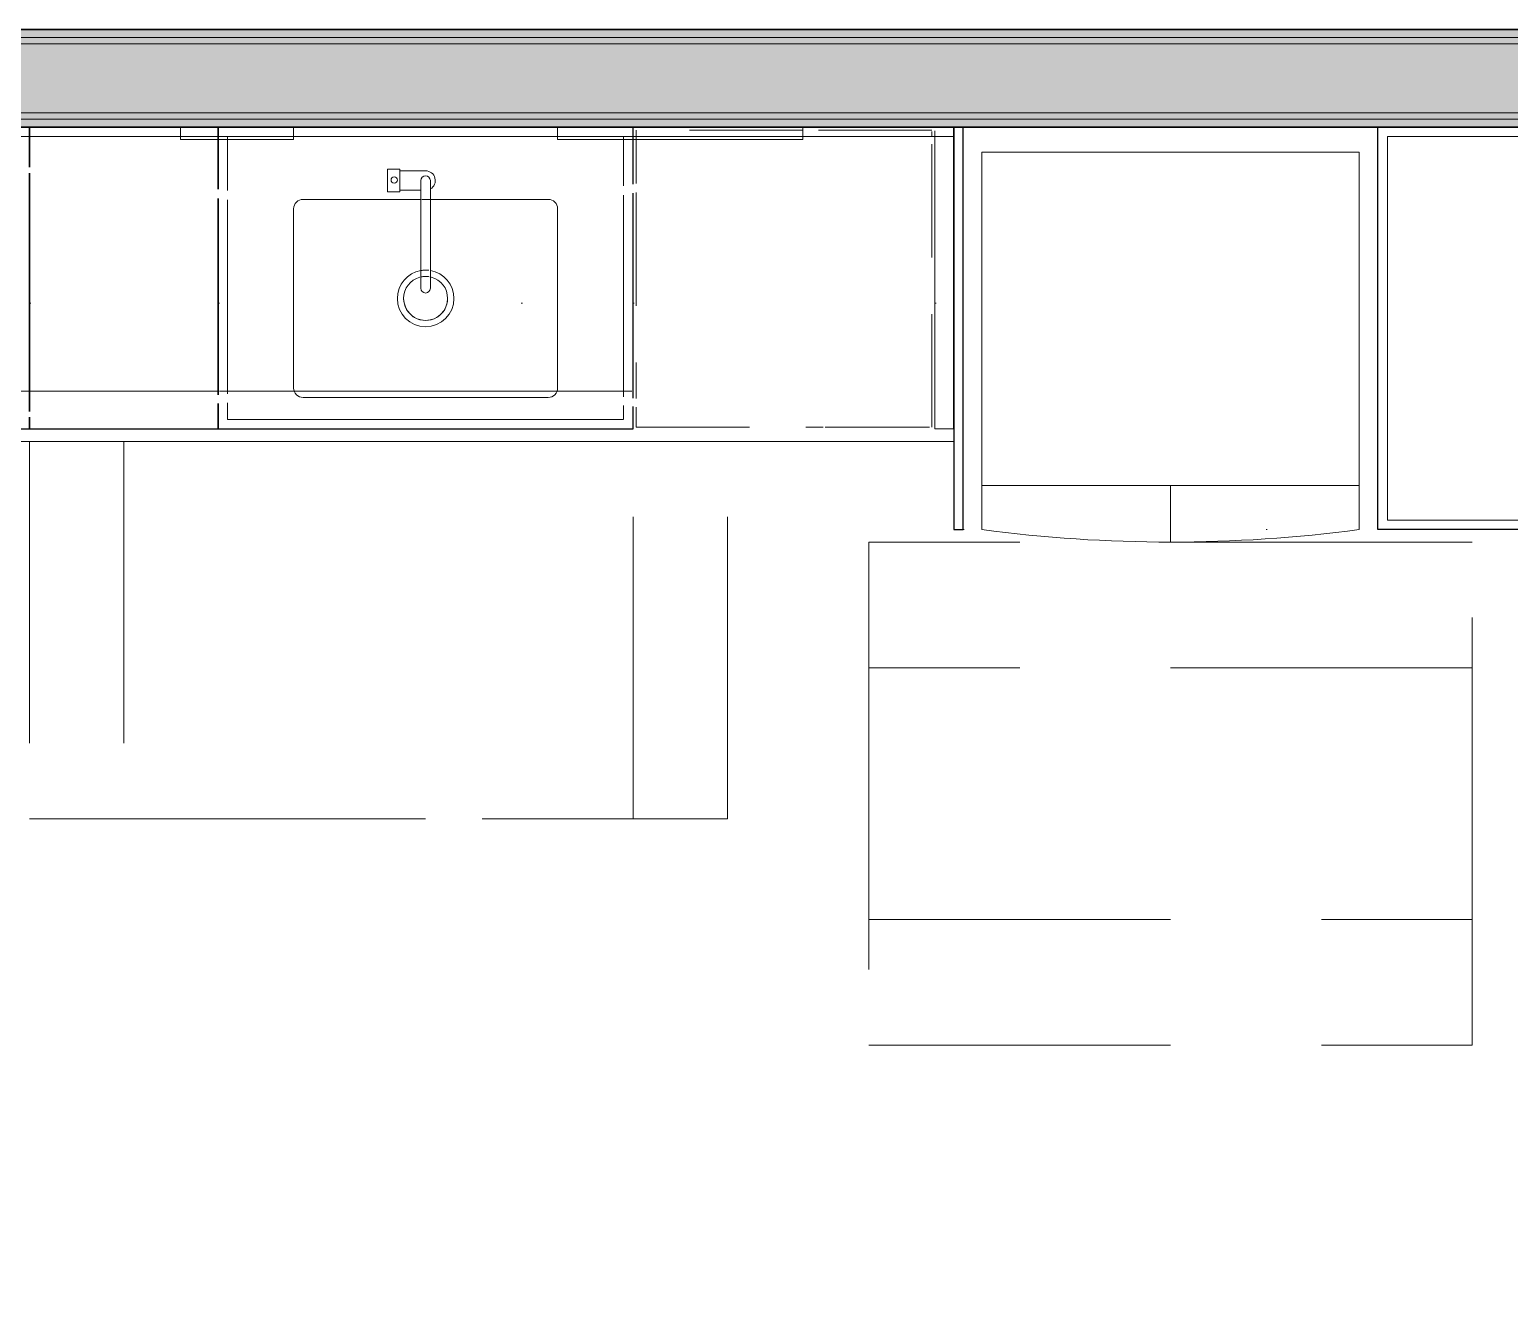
# Model space of a CAD drawing. Header units: inches. Extents: x 6 to 8416, y -388 to 6104.
# Drawn here: x 5680.7 to 5798.4, y 168.2 to 269.2 of the extents above; entities that cross this region are included whole.
import ezdxf

# ---------------------------------------------------------------- set-up
doc = ezdxf.new("R2010")
doc.units = ezdxf.units.IN
doc.header["$MEASUREMENT"] = 0
for name, pattern in [('Dash 1_16_', [48, 24, -24]), ('Dot 1_16_', [24, 0, -24]), ('Hidden 1_16_', [36, 24, -12]), ('Hidden 3_16_', [13.5, 9, -4.5])]:
    doc.linetypes.add(name, pattern=pattern)
for name, color, linetype, lineweight in [('A-GENM', 13, 'Continuous', 18), ('A-ROOM', 32, 'Continuous', 13), ('A-WALL', 113, 'Continuous', 25), ('A-WALL-PATT', 111, 'Continuous', 35), ('I-WALL', 2, 'Continuous', 25), ('P-SANR-FIXT', 6, 'Continuous', 18), ('Q-CASE', 31, 'Continuous', 18), ('Q-SPCQ', 91, 'Continuous', 18), ('Q-SPCQ-HDLN', 91, 'Hidden 3_16_', 9)]:
    doc.layers.add(name, color=color, linetype=linetype, lineweight=lineweight)

# ---------------------------------------------------------------- blocks, each defined once
blk = doc.blocks.new('GM KT - Type B_S3_revised- AM - Non-Recessed at Pantry - 30_-V1116-LEVEL 3 - PLAN Copy 1 Copy 1')
at = {"layer": 'A-GENM', "lineweight": 9}
for p, q in [((-19.5, 25), (-120, 25)), ((-120, 25), (-120, 0.75)), ((-120, 0.75), (-120, 25)), ((-120, 25), (-19.5, 25)), ((-87.75, 21.5), (-68.25, 21.5)), ((-68.25, 21.5), (-87.75, 21.5)), ((-88.5, 6.5), (-88.5, 20.75)), ((-88.5, 20.75), (-88.5, 6.5)), ((-67.5, 20.75), (-67.5, 6.5)), ((-67.5, 6.5), (-67.5, 20.75)), ((-78.38, 5.75), (-87.75, 5.75)), ((-87.75, 5.75), (-78.38, 5.75)), ((-77.69, 5.75), (-78.38, 5.75)), ((-78.38, 5.75), (-77.69, 5.75)), ((-68.25, 5.75), (-77.62, 5.75)), ((-77.62, 5.75), (-68.25, 5.75)), ((-120, 0.75), (-120, 0)), ((-120, 0), (-120, 0.75)), ((-108, 0.75), (-120, 0.75)), ((-120, 0.75), (-108, 0.75)), ((-120, 0.75), (-120, 0)), ((-120, 0.75), (-120, 0)), ((-108, 0), (-120, 0)), ((-88.5, 0.75), (-108, 0.75)), ((-108, 0.75), (-88.5, 0.75)), ((-88.5, 0), (-108, 0)), ((-67.5, 0.75), (-88.5, 0.75)), ((-88.5, 0.75), (-67.5, 0.75)), ((-67.5, 0), (-88.5, 0)), ((-58.5, 0.75), (-67.5, 0.75)), ((-67.5, 0.75), (-58.5, 0.75)), ((-58.5, 0), (-67.5, 0)), ((22.5, 0.75), (-58.5, 0.75)), ((-58.5, 0.75), (22.5, 0.75)), ((-19.5, 0), (-58.5, 0))]:
    blk.add_line(p, q, dxfattribs=at)
for centre, start, end in [((-87.75, 20.75), 90, 180), ((-87.75, 20.75), 90, 180), ((-68.25, 20.75), 0, 90), ((-68.25, 20.75), 0, 90), ((-87.75, 6.5), 180, 270), ((-87.75, 6.5), 180, 270), ((-68.25, 6.5), 270, 0), ((-68.25, 6.5), 270, 0)]:
    blk.add_arc(centre, 0.75, start, end, dxfattribs=at)
blk = doc.blocks.new('CW - UP - Double Doors - AM - 33_ W x 32_ D x H-2223519-LEVEL 3 - PLAN Copy 1 Copy 1')
at = {"layer": 'Q-CASE', "linetype": 'Dot 1_16_', "lineweight": 9}
for p, q in [((18.74, 32), (-14.26, 32)), ((-14.26, 0), (18.74, 0))]:
    blk.add_line(p, q, dxfattribs=at)
blk = doc.blocks.new('z Nested-Refrigerator-French Door-AM - z Nested-Refrigerator-French Door-AM-17862062-LEVEL 3 - PLAN Copy 1 Copy 1')
at = {"layer": 'Q-SPCQ'}
for p, q in [((0.1875, 26.5), (0.1875, 31)), ((-14.8125, 0), (-14.8125, 30)), ((15.1875, 30), (15.1875, 0)), ((-14.8125, 26.5), (15.1875, 26.5)), ((15.1875, 0), (-14.8125, 0))]:
    blk.add_line(p, q, dxfattribs=at)
for start, end in [(90, 97.62815), (82.37185, 90)]:
    blk.add_arc((0.1875, -82), 113, start, end, dxfattribs=at)
blk = doc.blocks.new('z Nested-Clearance-Rectangle-AM - Clearance-2223516-LEVEL 3 - PLAN Copy 1 Copy 1')
at = {"layer": 'A-GENM', "linetype": 'Hidden 1_16_', "lineweight": 9}
for p, q in [((15, 48), (-15, 48)), ((-15, 48), (-15, 0)), ((15, 0), (15, 48)), ((-15, 0), (15, 0))]:
    blk.add_line(p, q, dxfattribs=at)
blk = doc.blocks.new('CW - LW - 4 Drawers - AM - 15_ W x 24_ D x H - 6_ Top Drawer-V1117-LEVEL 3 - PLAN Copy 1 Copy 1')
at = {"layer": 'Q-CASE', "lineweight": 9}
for p, q in [((-21.76, 21.98), (-21.76, 24)), ((-21.76, 24), (-21.76, 21.98)), ((-21.76, 24), (-6.76, 24)), ((-21.76, 24), (-6.76, 24)), ((-21.76, 24), (-6.76, 24)), ((-6.76, 23.06), (-6.76, 24)), ((-6.76, 24), (-6.76, 23.06)), ((-6.76, 3.66), (-6.76, 22.61)), ((-6.76, 22.61), (-6.76, 3.66)), ((-21.76, 5.69), (-21.76, 21.28)), ((-21.76, 21.28), (-21.76, 5.69)), ((-21.76, 5.69), (-21.76, 21)), ((-21.76, 21), (-21.76, 5.69)), ((-21.76, 21), (-6.76, 21)), ((-21.76, 21), (-6.76, 21)), ((-6.76, 3.66), (-6.76, 21)), ((-6.76, 21), (-6.76, 3.66)), ((-21.76, 1), (-21.76, 4.95)), ((-21.76, 4.95), (-21.76, 1)), ((-21.76, 1), (-21.76, 4.95)), ((-21.76, 4.95), (-21.76, 1)), ((-6.76, 0.75), (-6.76, 3.18)), ((-6.76, 3.18), (-6.76, 0.75)), ((-6.76, 0.75), (-6.76, 3.18)), ((-6.76, 3.18), (-6.76, 0.75)), ((-21.76, 0.75), (-21.76, 1)), ((-21.76, 1), (-21.76, 0.75)), ((-21.76, 0.75), (-21.76, 1)), ((-21.76, 1), (-21.76, 0.75)), ((-21.76, 0), (-21.76, 0.75)), ((-21.76, 0.75), (-21.76, 0)), ((-21.76, 0), (-21.76, 0.75)), ((-21.76, 0.75), (-21.76, 0)), ((-18.76, 0), (-21.76, 0)), ((-21.76, 0), (-18.76, 0)), ((-6.76, 0), (-18.76, 0)), ((-18.76, 0), (-6.76, 0)), ((-6.76, 0), (-6.76, 0.75)), ((-6.76, 0.75), (-6.76, 0)), ((-6.76, 0), (-6.76, 0.75)), ((-6.76, 0.75), (-6.76, 0)), ((-18.76, 0), (-21.76, 0)), ((-21.76, 0), (-18.76, 0)), ((-6.76, 0), (-18.76, 0)), ((-18.76, 0), (-6.76, 0))]:
    blk.add_line(p, q, dxfattribs=at)
at = {"layer": 'Q-CASE', "lineweight": 25}
for p, q in [((-6.76, 24), (-21.76, 24)), ((-21.76, 24), (-21.76, 21.98)), ((-6.76, 23.06), (-6.76, 24)), ((-6.76, 3.66), (-6.76, 22.61)), ((-21.76, 21.28), (-21.76, 5.69)), ((-21.76, 4.95), (-21.76, 1)), ((-6.76, 0.75), (-6.76, 3.18)), ((-21.76, 1), (-21.76, 0.75)), ((-21.76, 0.75), (-21.76, 0)), ((-21.76, 0), (-18.76, 0)), ((-18.76, 0), (-6.76, 0)), ((-6.76, 0), (-6.76, 0.75))]:
    blk.add_line(p, q, dxfattribs=at)
blk = doc.blocks.new('CW - LW - Double Doors _ Apron - AM - 33_ W x 24_ D x H - 6_ Apron-V1118-LEVEL 3 - PLAN Copy 1 Copy 1')
at = {"layer": 'Q-CASE', "lineweight": 9}
for p, q in [((-15.76, 22.23), (-15.76, 24)), ((-15.76, 24), (-15.76, 22.23)), ((-15.76, 24), (17.24, 24)), ((-15.76, 24), (17.24, 24)), ((-15.76, 24), (17.24, 24)), ((17.24, 21.98), (17.24, 24)), ((17.24, 24), (17.24, 21.98)), ((-15.01, 23.25), (16.49, 23.25)), ((16.49, 23.25), (-15.01, 23.25)), ((-15.01, 22.15), (-15.01, 23.22)), ((-15.01, 23.22), (-15.01, 22.15)), ((16.49, 23.25), (16.49, 21.93)), ((16.49, 21.93), (16.49, 23.25)), ((-15.76, 5.26), (-15.76, 21.56)), ((-15.76, 21.56), (-15.76, 5.26)), ((-15.01, 5.42), (-15.01, 21.46)), ((-15.01, 21.46), (-15.01, 5.42)), ((16.49, 21.21), (16.49, 5.79)), ((16.49, 5.79), (16.49, 21.21)), ((17.24, 5.69), (17.24, 21.28)), ((17.24, 21.28), (17.24, 5.69)), ((-15.76, 5.26), (-15.76, 21)), ((-15.76, 21), (-15.76, 5.26)), ((-15.67, 21), (-9.71, 21)), ((-15.67, 21), (-9.71, 21)), ((-9.71, 21), (11.19, 21)), ((-9.71, 21), (11.19, 21)), ((11.19, 21), (17.14, 21)), ((11.19, 21), (17.14, 21)), ((17.24, 5.69), (17.24, 21)), ((17.24, 21), (17.24, 5.69)), ((16.49, 5.04), (16.49, 1)), ((16.49, 1), (16.49, 5.04)), ((17.24, 1), (17.24, 4.95)), ((17.24, 4.95), (17.24, 1)), ((17.24, 1), (17.24, 4.95)), ((17.24, 4.95), (17.24, 1)), ((-15.76, 1), (-15.76, 4.55)), ((-15.76, 4.55), (-15.76, 1)), ((-15.76, 1), (-15.76, 4.55)), ((-15.76, 4.55), (-15.76, 1)), ((-15.01, 1), (-15.01, 4.68)), ((-15.01, 4.68), (-15.01, 1)), ((-15.76, 0.75), (-15.76, 1)), ((-15.76, 1), (-15.76, 0.75)), ((-15.76, 0.75), (-15.76, 1)), ((-15.76, 1), (-15.76, 0.75)), ((-15.76, 0), (-15.76, 0.75)), ((-15.76, 0.75), (-15.76, 0)), ((-15.76, 0), (-15.76, 0.75)), ((-15.76, 0.75), (-15.76, 0)), ((-9.76, 0), (-15.76, 0)), ((-15.76, 0), (-9.76, 0)), ((-15.01, 0.75), (-15.01, 1)), ((-15.01, 1), (-15.01, 0.75)), ((-9.76, 0.75), (-15.01, 0.75)), ((-15.01, 0.75), (-9.76, 0.75)), ((11.24, 0.75), (-9.76, 0.75)), ((-9.76, 0.75), (11.24, 0.75)), ((11.24, 0), (-9.76, 0)), ((-9.76, 0), (11.24, 0)), ((16.49, 0.75), (11.24, 0.75)), ((11.24, 0.75), (16.49, 0.75)), ((17.24, 0), (11.24, 0)), ((11.24, 0), (17.24, 0)), ((16.49, 1), (16.49, 0.75)), ((16.49, 0.75), (16.49, 1)), ((17.24, 0.75), (17.24, 1)), ((17.24, 1), (17.24, 0.75)), ((17.24, 0.75), (17.24, 1)), ((17.24, 1), (17.24, 0.75)), ((17.24, 0), (17.24, 0.75)), ((17.24, 0.75), (17.24, 0)), ((17.24, 0), (17.24, 0.75)), ((17.24, 0.75), (17.24, 0)), ((-9.76, 0), (-15.76, 0)), ((-15.76, 0), (-9.76, 0)), ((11.24, 0), (-9.76, 0)), ((-9.76, 0), (11.24, 0)), ((17.24, 0), (11.24, 0)), ((11.24, 0), (17.24, 0))]:
    blk.add_line(p, q, dxfattribs=at)
at = {"layer": 'Q-CASE', "lineweight": 25}
for p, q in [((17.24, 24), (-15.76, 24)), ((-15.76, 24), (-15.76, 22.23)), ((17.24, 21.98), (17.24, 24)), ((-15.76, 21.56), (-15.76, 5.26)), ((17.24, 5.69), (17.24, 21.28)), ((17.24, 1), (17.24, 4.95)), ((-15.76, 4.55), (-15.76, 1)), ((-15.76, 1), (-15.76, 0.75)), ((-15.76, 0.75), (-15.76, 0)), ((-15.76, 0), (-9.76, 0)), ((-9.76, 0), (11.24, 0)), ((11.24, 0), (17.24, 0)), ((17.24, 0.75), (17.24, 1)), ((17.24, 0), (17.24, 0.75))]:
    blk.add_line(p, q, dxfattribs=at)
blk = doc.blocks.new('CW - UP - Single Door - AM - 15_ W x 14_ D x H-5098749-LEVEL 3 - PLAN Copy 1 Copy 1')
at = {"layer": 'Q-CASE', "linetype": 'Dot 1_16_', "lineweight": 9}
for p, q in [((18.74, 14), (3.74, 14)), ((3.74, 0), (18.74, 0))]:
    blk.add_line(p, q, dxfattribs=at)
blk = doc.blocks.new('CW - UP - Single Door - AM - 24_ W x 14_ D x H-5098756-LEVEL 3 - PLAN Copy 1 Copy 1')
at = {"layer": 'Q-CASE', "linetype": 'Dot 1_16_', "lineweight": 9}
for p, q in [((18.74, 14), (-5.26, 14)), ((-5.26, 0), (18.74, 0))]:
    blk.add_line(p, q, dxfattribs=at)
blk = doc.blocks.new('PL KT Sink-Single Bowl-Unit-AM - Under Mnt_ Cntr_Cntr_ 21_ L x 15 3_4_ W x 7 1_2_ D-V754-LEVEL 3 - PLAN Copy 1 Copy 1')
at = {"layer": 'P-SANR-FIXT', "lineweight": 9}
for radius, start, end in [(2.25, 0, 180), (2.25, 0, 180), (1.75, 0, 180), (1.75, 360, 180), (2.25, 180, 260.316547), (2.25, 180, 260.316547), (1.75, 180, 255), (1.75, 180, 255), (2.25, 279.683453, 360), (2.25, 279.683453, 0), (1.75, 285, 360), (1.75, 285, 360), (1.75, 260.4354389, 282.4501538), (1.75, 260.4354389, 270), (1.75, 270, 282.4501538), (2.25, 263.8186355, 279.683453), (2.25, 263.8186355, 270), (2.25, 270, 279.683453)]:
    blk.add_arc((0, 1.90625), radius, start, end, dxfattribs=at)
blk = doc.blocks.new('GM Outlet Zone-AM - GM Outlet Zone-AM-V1151-LEVEL 3 - PLAN Copy 1 Copy 1')
at = {"layer": 'A-GENM', "linetype": 'Dash 1_16_', "lineweight": 9}
for p, q in [((-4.5, 1), (4.5, 1)), ((4.5, 1), (-4.5, 1)), ((-4.5, 0.75), (-4.5, 1)), ((-4.5, 1), (-4.5, 0)), ((-4.5, 0), (-4.5, 0.75)), ((4.5, 1), (4.5, 0.75)), ((4.5, 1), (4.5, 0)), ((4.5, 0.75), (4.5, 0))]:
    blk.add_line(p, q, dxfattribs=at)
blk = doc.blocks.new('z Nested-Dishwasher-AM - DW-V1121-LEVEL 3 - PLAN Copy 1 Copy 1')
at = {"layer": 'Q-SPCQ-HDLN'}
for p, q in [((-11.75, 23.87), (-11.75, 0.75)), ((-3.27, 23.87), (-11.58, 23.87)), ((11.75, 23.87), (-3.13, 23.87)), ((11.75, 22.26), (11.75, 23.87)), ((11.75, 5.21), (11.75, 21.59)), ((11.75, 1), (11.75, 4.5)), ((-11.75, 0.75), (-11.75, 0.36)), ((-11.75, 0.25), (-1.5, 0.25)), ((-1.5, 0.25), (11.75, 0.25)), ((11.75, 0.75), (11.75, 1)), ((11.75, 0.25), (11.75, 0.75))]:
    blk.add_line(p, q, dxfattribs=at)
blk = doc.blocks.new('z Nested-Clearance-Plumbing-AM - Clearance-2223592-LEVEL 3 - PLAN Copy 1 Copy 1')
at = {"layer": 'A-GENM', "linetype": 'Hidden 1_16_', "lineweight": 9}
for p, q in [((15, 48), (-15, 48)), ((-15, 48), (-15, 0)), ((15, 0), (15, 48)), ((-15, 0), (15, 0))]:
    blk.add_line(p, q, dxfattribs=at)
blk = doc.blocks.new('z Nested-Faucet-Gooseneck-AM - z Nested-Faucet-Gooseneck-AM-2223593-LEVEL 3 - PLAN Copy 1 Copy 1')
at = {"layer": 'P-SANR-FIXT', "lineweight": 9}
for p, q in [((-0.38, 0.67), (-0.38, 8.57)), ((0.38, 8.57), (0.38, 0.77)), ((-0.38, 0.67), (-0.38, 0)), ((0.38, 0.77), (2.05, 0.77)), ((0.38, 0.77), (0.38, 0)), ((2.05, 0.89), (3.02, 0.89)), ((2.05, 0.77), (2.05, 0.89)), ((2.05, -0.77), (2.05, 0.77)), ((3.02, 0.89), (3.02, -0.89)), ((2.05, -0.77), (0, -0.77)), ((2.05, -0.89), (2.05, -0.77)), ((3.02, -0.89), (2.05, -0.89))]:
    blk.add_line(p, q, dxfattribs=at)
blk.add_circle((2.5, -0.04), 0.25, dxfattribs=at)
for centre, radius, start, end in [((0, 8.57), 0.376, 0, 180), ((0, 0), 0.769, 119.2819, 270), ((0, 0), 0.376, 180, 360)]:
    blk.add_arc(centre, radius, start, end, dxfattribs=at)
blk = doc.blocks.new('CW - LW - Filler - Toe Kick - AM - 1 1_2_ W x 24_ D x H-V761-LEVEL 3 - PLAN Copy 1 Copy 1')
at = {"layer": 'Q-CASE', "lineweight": 9}
for p, q in [((18.24, 0.75), (18.24, 24)), ((18.24, 24), (18.24, 0.75)), ((19.74, 24), (18.24, 24)), ((18.24, 24), (19.74, 24)), ((18.24, 24), (19.74, 24)), ((18.24, 24), (19.74, 24)), ((19.74, 0.75), (19.74, 24)), ((19.74, 24), (19.74, 0.75)), ((19.74, 0.75), (19.74, 24)), ((18.24, 0), (18.24, 0.75)), ((18.24, 0.75), (18.24, 0)), ((19.74, 0), (18.24, 0)), ((18.24, 0), (19.74, 0)), ((18.24, 0), (19.74, 0)), ((19.74, 0.31), (19.74, 0.75)), ((19.74, 0.75), (19.74, 0.31)), ((19.74, 0.31), (19.74, 0.75))]:
    blk.add_line(p, q, dxfattribs=at)
blk = doc.blocks.new('CW - LW - Filler - AM - 0 3_4_ W x 32_ D x H-2223517-LEVEL 3 - PLAN Copy 1 Copy 1')
at = {"layer": 'Q-CASE', "lineweight": 9}
for p, q in [((18.61, 0), (18.61, 32)), ((19.36, 32), (18.61, 32)), ((18.61, 32), (19.36, 32)), ((18.61, 0), (18.61, 32)), ((19.36, 32), (18.61, 32)), ((18.61, 32), (18.61, 0)), ((18.61, 32), (19.36, 32)), ((19.36, 32), (19.36, 25)), ((19.36, 32), (19.36, 0)), ((19.36, 25), (19.36, 32)), ((19.36, 25), (19.36, 24)), ((19.36, 24), (19.36, 25)), ((19.36, 24), (19.36, 0.75)), ((19.36, 0.75), (19.36, 24)), ((19.36, 0), (18.61, 0)), ((19.36, 0), (18.61, 0)), ((18.61, 0), (19.36, 0)), ((19.36, 0.75), (19.36, 0)), ((19.36, 0), (19.36, 0.75))]:
    blk.add_line(p, q, dxfattribs=at)
at = {"layer": 'Q-CASE', "lineweight": 25}
for p, q in [((19.36, 32), (18.61, 32)), ((18.61, 32), (18.61, 0)), ((19.36, 0), (19.36, 32)), ((18.61, 0), (19.36, 0))]:
    blk.add_line(p, q, dxfattribs=at)
blk = doc.blocks.new('CW - UP - Filler - AM - 1 1_2_ W x 14_ D x H-2223587-LEVEL 3 - PLAN Copy 1 Copy 1')
at = {"layer": 'Q-CASE', "linetype": 'Dot 1_16_', "lineweight": 9}
for p, q in [((18.99, 14), (17.49, 14)), ((17.49, 0), (18.99, 0))]:
    blk.add_line(p, q, dxfattribs=at)
blk = doc.blocks.new('GM Outlet Zone-AM - GM Outlet Zone-AM-V1156-LEVEL 3 - PLAN Copy 1 Copy 1')
at = {"layer": 'A-GENM', "linetype": 'Dash 1_16_', "lineweight": 9}
for p, q in [((-9.75, 1), (9.75, 1)), ((9.75, 1), (-9.75, 1)), ((-9.75, 0.75), (-9.75, 1)), ((-9.75, 1), (-9.75, 0)), ((-9.75, 0), (-9.75, 0.75)), ((9.75, 1), (9.75, 0.75)), ((9.75, 1), (9.75, 0)), ((9.75, 0.75), (9.75, 0))]:
    blk.add_line(p, q, dxfattribs=at)
blk = doc.blocks.new('CW - FL - Single UP _ LW Doors - AM - 30_ W x 32_ D x H-18385359-LEVEL 3 - PLAN Copy 1 Copy 1')
at = {"layer": 'Q-CASE', "lineweight": 9}
for p, q in [((-5.26, 0), (-5.26, 32)), ((24.74, 32), (-5.26, 32)), ((-5.26, 32), (24.74, 32)), ((-5.26, 0), (-5.26, 32)), ((-5.26, 32), (24.74, 32)), ((24.74, 32), (24.74, 0)), ((24.74, 32), (24.74, 0)), ((24.74, 32), (24.74, 29)), ((24.74, 32), (24.74, 0)), ((-4.51, 31.25), (23.99, 31.25)), ((-4.51, 0.75), (-4.51, 31.25)), ((-4.51, 31.25), (-4.51, 0.75)), ((23.99, 31.25), (-4.51, 31.25)), ((23.99, 31.25), (23.99, 0.75)), ((23.99, 0.75), (23.99, 31.25)), ((24.74, 0), (-5.26, 0)), ((23.99, 0.75), (-4.51, 0.75)), ((-4.51, 0.75), (23.99, 0.75))]:
    blk.add_line(p, q, dxfattribs=at)
at = {"layer": 'Q-CASE', "lineweight": 25}
for p, q in [((-5.26, 0), (-5.26, 32)), ((-5.26, 32), (24.74, 32)), ((24.74, 32), (24.74, 0)), ((24.74, 0), (-5.26, 0))]:
    blk.add_line(p, q, dxfattribs=at)
blk = doc.blocks.new('CW - UP - Double Doors - AM - 33_ W x 14_ D x H-11679819-LEVEL 3 - PLAN Copy 1 Copy 1')
at = {"layer": 'Q-CASE', "linetype": 'Dot 1_16_', "lineweight": 9}
for p, q in [((18.74, 14), (-14.26, 14)), ((-14.26, 0), (18.74, 0))]:
    blk.add_line(p, q, dxfattribs=at)
blk = doc.blocks.new('CW - LW - Double Doors _ Single Drawer - AM - 27_ W x 24_ D x H - 6_ Top Drawer-V1164-LEVEL 3 - PLAN Copy 1 Copy 1')
at = {"layer": 'Q-CASE', "lineweight": 9}
for p, q in [((-8.26, 23.06), (-8.26, 24)), ((-8.26, 24), (-8.26, 23.06)), ((-8.26, 24), (4.81, 24)), ((-8.26, 24), (4.81, 24)), ((-8.26, 24), (4.81, 24)), ((4.97, 24), (18.74, 24)), ((4.97, 24), (18.74, 24)), ((4.97, 24), (18.74, 24)), ((18.74, 0.75), (18.74, 24)), ((18.74, 24), (18.74, 0.75)), ((-8.26, 3.66), (-8.26, 22.61)), ((-8.26, 22.61), (-8.26, 3.66)), ((-8.26, 3.66), (-8.26, 21)), ((-8.26, 21), (-8.26, 3.66)), ((-8.26, 21), (18.74, 21)), ((-8.26, 21), (18.74, 21)), ((18.74, 0.75), (18.74, 21)), ((18.74, 21), (18.74, 0.75)), ((-8.26, 0.75), (-8.26, 3.18)), ((-8.26, 3.18), (-8.26, 0.75)), ((-8.26, 0.75), (-8.26, 3.18)), ((-8.26, 3.18), (-8.26, 0.75)), ((-8.26, 0), (-8.26, 0.75)), ((-8.26, 0.75), (-8.26, 0)), ((-8.26, 0), (-8.26, 0.75)), ((-8.26, 0.75), (-8.26, 0)), ((18.74, 0), (18.74, 0.75)), ((18.74, 0.75), (18.74, 0)), ((18.74, 0), (18.74, 0.75)), ((18.74, 0.75), (18.74, 0)), ((18.74, 0), (-8.26, 0)), ((-8.26, 0), (18.74, 0)), ((18.74, 0), (-8.26, 0)), ((-8.26, 0), (18.74, 0))]:
    blk.add_line(p, q, dxfattribs=at)
at = {"layer": 'Q-CASE', "lineweight": 25}
for p, q in [((-8.26, 24), (-8.26, 23.06)), ((4.81, 24), (-8.26, 24)), ((18.74, 24), (4.97, 24)), ((18.74, 0.75), (18.74, 24)), ((-8.26, 22.61), (-8.26, 3.66)), ((-8.26, 3.18), (-8.26, 0.75)), ((-8.26, 0.75), (-8.26, 0)), ((-8.26, 0), (18.74, 0)), ((18.74, 0), (18.74, 0.75))]:
    blk.add_line(p, q, dxfattribs=at)

msp = doc.modelspace()

# ---------------------------------------------------------------- hatches: boundary and pattern name
at = {"layer": 'A-WALL-PATT', "lineweight": 25}
h = msp.add_hatch(color=10, dxfattribs=at)
h.paths.add_polyline_path([(5843.81678685, 268.56077679), (5937.92419122, 268.56077679), (5937.92419122, 269.18577679), (5587.16533733, 269.18577679), (5587.16533733, 268.56077679), (5826.94553685, 268.56077679)])
h.paths.add_polyline_path([(5547.16533733, 268.56077679), (5551.16533733, 268.56077679), (5551.16533733, 269.18577679), (5546.54033733, 269.18577679), (5546.54033733, 268.56077679)])
at = {"layer": 'A-WALL-PATT'}
h = msp.add_hatch(color=10, dxfattribs=at)
h.paths.add_polyline_path([(5894.43053685, 262.06077679), (5926.79033733, 262.06077679), (5926.79033733, 262.56077679), (5587.16533733, 262.56077679), (5587.16533733, 262.06077679), (5877.55928685, 262.06077679)])
h.paths.add_polyline_path([(5937.91533733, 262.06077679), (5937.92419122, 262.56077679), (5937.29033733, 262.56077679), (5937.29033733, 262.06077679)])
h.paths.add_polyline_path([(5546.54033733, 262.06077679), (5551.16533733, 262.22543581), (5551.16533733, 262.56077679), (5546.54033733, 262.56077679), (5546.54033733, 262.22543581)])
h = msp.add_hatch(color=10, dxfattribs=at)
h.paths.add_polyline_path([(5843.81678685, 261.43577679), (5926.16533733, 261.43577679), (5926.16533733, 262.06077679), (5587.16533733, 262.06077679), (5587.16533733, 261.43577679), (5826.94553685, 261.43577679)])
h.paths.add_polyline_path([(5551.16533733, 261.43577679), (5551.16533733, 262.06077679), (5547.16533733, 262.06077679), (5547.16533733, 261.43577679)])
at = {"layer": 'I-WALL'}
h = msp.add_hatch(color=10, dxfattribs=at)
h.paths.add_polyline_path([(5877.55928685, 268.06077679), (5937.92419122, 268.06077679), (5937.92419122, 268.56077679), (5587.16533733, 268.56077679), (5587.16533733, 268.06077679), (5860.68803685, 268.06077679)])
h.paths.add_polyline_path([(5551.16533733, 268.06077679), (5551.16533733, 268.56077679), (5545.91533733, 268.56077679), (5545.91533733, 268.06077679), (5547.16533733, 268.06077679)])
h = msp.add_hatch(color=10, dxfattribs=at)
h.paths.add_polyline_path([(5937.92419122, 262.56077679), (5937.92419122, 268.06077679), (5587.16533733, 268.06077679), (5587.16533733, 262.56077679), (5937.29033733, 262.56077679)])
h.paths.add_polyline_path([(5546.54033733, 262.56077679), (5551.16533733, 262.56077679), (5551.16533733, 268.06077679), (5545.91533733, 267.93577679), (5545.91533733, 262.56077679)])

# ---------------------------------------------------------------- linework, layer by layer
at = {"layer": 'A-ROOM', "lineweight": 9, "flags": 128}
for points in [[(5393.42419122, 269.18577679), (5491.85253134, 269.18577679), (5491.91533733, 269.18577679), (5494.91533733, 269.18577679), (5544.16533733, 269.18577679), (5932.04033733, 269.18577679), (5937.92419122, 269.18577679), (5937.97814332, 269.18577679), (5994.01633733, 269.18577679), (6006.06433733, 269.18577679), (6351.91533733, 269.18577679), (6422.41533733, 269.18577679), (6523.85253134, 269.18577679), (6523.91533733, 269.18577679), (6526.91533733, 269.18577679), (6576.16533733, 269.18577679), (6965.04033733, 269.18577679), (7072.16533733, 269.18577679), (7092.66533733, 269.18577679), (7222.79033733, 269.18577679), (7344.04033733, 269.18577679)], [(5391.41533733, -23.18922321), (5928.16533733, -23.18922321), (5928.16533733, 131.93577679), (5926.16533733, 131.93577679), (5926.16533733, 188.68577679), (5900.16533733, 188.68577679), (5900.16533733, 134.31077679), (5895.41533733, 134.31077679), (5895.41533733, 188.68577679), (5821.79033733, 188.68577679), (5821.79033733, 193.43577679), (5897.79033733, 193.43577679), (5926.16533733, 193.43577679), (5926.16533733, 261.43577679), (5547.16533733, 261.43577679), (5547.16533733, 233.18577679), (5547.16533733, 230.18577679), (5547.16533733, 230.12297079), (5547.16533733, 188.68577679), (5498.72814332, 188.68577679), (5491.85253134, 188.68577679), (5424.16533733, 188.68577679)]]:
    msp.add_lwpolyline(points, dxfattribs=at)
at = {"layer": 'A-WALL', "lineweight": 9}
for p, q in [((5587.16533733, 268.56077679), (6089.16533733, 268.56077679)), ((5587.16533733, 268.06077679), (6089.16533733, 268.06077679)), ((5587.16533733, 262.56077679), (5926.79033733, 262.56077679)), ((5587.16533733, 262.06077679), (5926.79033733, 262.06077679))]:
    msp.add_line(p, q, dxfattribs=at)
at = {"layer": 'I-WALL', "lineweight": 35}
for p, q in [((6089.16533733, 269.18577679), (5587.16533733, 269.18577679)), ((5587.16533733, 261.43577679), (5926.16533733, 261.43577679))]:
    msp.add_line(p, q, dxfattribs=at)

# ---------------------------------------------------------------- block references
at = {"layer": 'A-GENM', "lineweight": 9, "rotation": 180}
msp.add_blockref('GM KT - Type B_S3_revised- AM - Non-Recessed at Pantry - 30_-V1116-LEVEL 3 - PLAN Copy 1 Copy 1', (5634.16533733, 261.43577679), dxfattribs=at)
at = {"layer": 'A-GENM', "rotation": 180}
for name, p in [('GM Outlet Zone-AM - GM Outlet Zone-AM-V1151-LEVEL 3 - PLAN Copy 1 Copy 1', (5697.16533733, 261.43577679)), ('GM Outlet Zone-AM - GM Outlet Zone-AM-V1156-LEVEL 3 - PLAN Copy 1 Copy 1', (5732.41533733, 261.43577679))]:
    msp.add_blockref(name, p, dxfattribs=at)
at = {"layer": 'A-GENM', "linetype": 'Hidden 1_16_', "lineweight": 9}
for name, p, rotation in [('z Nested-Clearance-Rectangle-AM - Clearance-2223516-LEVEL 3 - PLAN Copy 1 Copy 1', (5728.66533733, 221.43577679), 90.00000000000716), ('z Nested-Clearance-Plumbing-AM - Clearance-2223592-LEVEL 3 - PLAN Copy 1 Copy 1', (5736.16533733, 221.43577679), 90.00000000000743), ('z Nested-Clearance-Rectangle-AM - Clearance-2223516-LEVEL 3 - PLAN Copy 1 Copy 1', (5795.41533733, 213.43577679), 90.00000000000716), ('z Nested-Clearance-Rectangle-AM - Clearance-2223516-LEVEL 3 - PLAN Copy 1 Copy 1', (5795.41533733, 203.43577679), 90.00000000000716)]:
    msp.add_blockref(name, p, dxfattribs=dict(at, rotation=rotation))
at = {"layer": 'P-SANR-FIXT', "rotation": 180}
for name, p in [('z Nested-Faucet-Gooseneck-AM - z Nested-Faucet-Gooseneck-AM-2223593-LEVEL 3 - PLAN Copy 1 Copy 1', (5712.16533733, 257.18577679)), ('PL KT Sink-Single Bowl-Unit-AM - Under Mnt_ Cntr_Cntr_ 21_ L x 15 3_4_ W x 7 1_2_ D-V754-LEVEL 3 - PLAN Copy 1 Copy 1', (5712.16533733, 249.71702679))]:
    msp.add_blockref(name, p, dxfattribs=at)
at = {"layer": 'Q-CASE', "rotation": 180}
for name, p in [('CW - LW - Double Doors _ Single Drawer - AM - 27_ W x 24_ D x H - 6_ Top Drawer-V1164-LEVEL 3 - PLAN Copy 1 Copy 1', (5672.40304225, 261.43577679)), ('CW - LW - 4 Drawers - AM - 15_ W x 24_ D x H - 6_ Top Drawer-V1117-LEVEL 3 - PLAN Copy 1 Copy 1', (5673.90304225, 261.43577679)), ('CW - UP - Single Door - AM - 15_ W x 14_ D x H-5098749-LEVEL 3 - PLAN Copy 1 Copy 1', (5699.40304225, 261.43577679)), ('CW - LW - Double Doors _ Apron - AM - 33_ W x 24_ D x H - 6_ Apron-V1118-LEVEL 3 - PLAN Copy 1 Copy 1', (5712.90304225, 261.43577679)), ('CW - UP - Double Doors - AM - 33_ W x 14_ D x H-11679819-LEVEL 3 - PLAN Copy 1 Copy 1', (5714.40304225, 261.43577679)), ('CW - UP - Single Door - AM - 24_ W x 14_ D x H-5098756-LEVEL 3 - PLAN Copy 1 Copy 1', (5747.40304225, 261.43577679)), ('CW - LW - Filler - Toe Kick - AM - 1 1_2_ W x 24_ D x H-V761-LEVEL 3 - PLAN Copy 1 Copy 1', (5772.40304225, 261.43577679)), ('CW - UP - Filler - AM - 1 1_2_ W x 14_ D x H-2223587-LEVEL 3 - PLAN Copy 1 Copy 1', (5771.65304225, 261.43577679)), ('CW - LW - Filler - AM - 0 3_4_ W x 32_ D x H-2223517-LEVEL 3 - PLAN Copy 1 Copy 1', (5773.52804225, 261.43577679)), ('CW - UP - Double Doors - AM - 33_ W x 32_ D x H-2223519-LEVEL 3 - PLAN Copy 1 Copy 1', (5773.65304225, 261.43577679)), ('CW - FL - Single UP _ LW Doors - AM - 30_ W x 32_ D x H-18385359-LEVEL 3 - PLAN Copy 1 Copy 1', (5812.65304225, 261.43577679))]:
    msp.add_blockref(name, p, dxfattribs=at)
at = {"layer": 'Q-SPCQ', "rotation": 180}
for name, p in [('z Nested-Dishwasher-AM - DW-V1121-LEVEL 3 - PLAN Copy 1 Copy 1', (5740.66533733, 261.43577679)), ('z Nested-Refrigerator-French Door-AM - z Nested-Refrigerator-French Door-AM-17862062-LEVEL 3 - PLAN Copy 1 Copy 1', (5771.60283733, 259.43577679))]:
    msp.add_blockref(name, p, dxfattribs=at)

doc.saveas('drawing.dxf')
